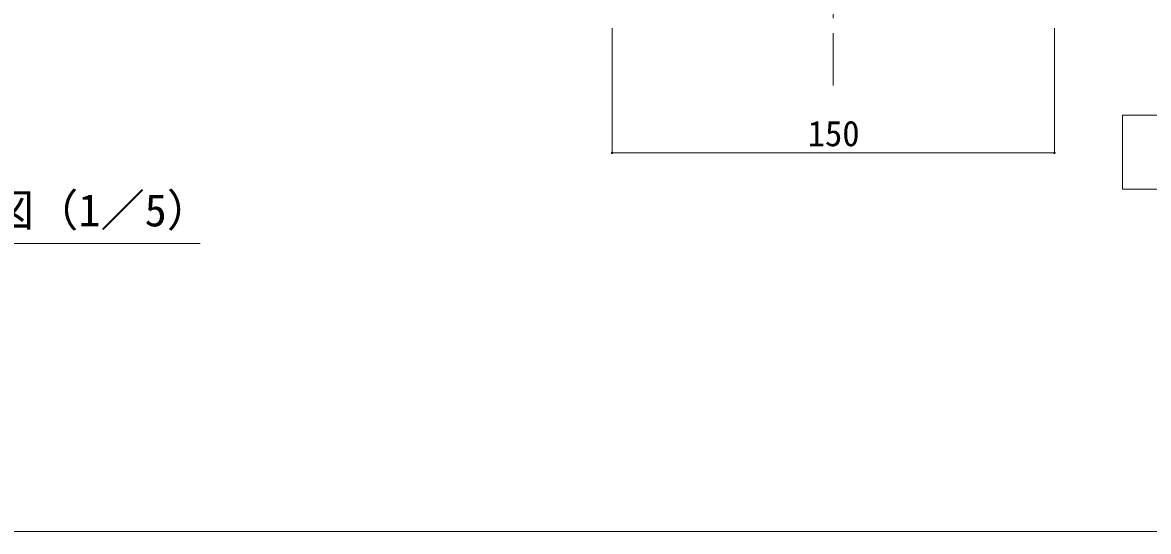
# Model space of a CAD drawing. Units: millimetres, scale not verified. Extents: x -10001 to 9999, y -6925 to 6925.
# Drawn here: x -3308 to 510, y -6925 to -5200 of the extents above; entities that cross this region are included whole.
import ezdxf
from ezdxf.enums import TextEntityAlignment as Align

# ---------------------------------------------------------------- set-up
doc = ezdxf.new("R2010")
doc.units = ezdxf.units.MM
doc.header["$LTSCALE"] = 50
doc.linetypes.add('CHAIN1', pattern=[8, 5, -1, 1, -1])
doc.linetypes.add('DASHED2', pattern=[3, 2, -1])
for name, color, linetype, lineweight in [('0-0_8図面枠', 5, 'Continuous', 9), ('0-8_3-1', 5, 'DASHED2', 9), ('0-E_3-7', 7, 'Continuous', 9), ('0-F_3-8', 3, 'Continuous', 9), ('1-A_1-7', 7, 'Continuous', 9)]:
    doc.layers.add(name, color=color, linetype=linetype, lineweight=lineweight)
doc.styles.add('ＭＳ ゴシック', font='')
doc.styles.get('ＭＳ ゴシック').set_extended_font_data('MS Gothic')

msp = doc.modelspace()

# ---------------------------------------------------------------- linework, layer by layer
at = {"layer": '0-0_8図面枠'}
msp.add_lwpolyline([(-10000.58, -6924.86), (9999.42, -6924.86), (9999.42, 6925.14), (-10000.58, 6925.14)], close=True, dxfattribs=at)
at = {"layer": '0-8_3-1', "color": 3, "linetype": 'CHAIN1'}
msp.add_line((-559.09, -2835.29), (-559.09, -5413.45), dxfattribs=at)
at = {"layer": '0-E_3-7', "color": 3}
for p, q in [((-1309.09, -5641.48), (-1309.09, -5219.26)), ((190.91, -5641.48), (190.91, -5219.26)), ((190.91, -5641.48), (-1309.09, -5641.48))]:
    msp.add_line(p, q, dxfattribs=at)
at = {"layer": '0-E_3-7'}
for points in [[(-1313.08, -5641.23), (-1309.09, -5641.48), (-1313.09, -5641.48)], [(-1313.09, -5641.48), (-1309.09, -5641.48), (-1313.06, -5641.98)], [(-1313.02, -5640.73), (-1309.09, -5641.48), (-1313.08, -5641.23)], [(-1313.06, -5641.98), (-1309.09, -5641.48), (-1312.96, -5642.47)], [(-1312.89, -5640.24), (-1309.09, -5641.48), (-1313.02, -5640.73)], [(-1312.96, -5642.47), (-1309.09, -5641.48), (-1312.81, -5642.95)], [(-1312.89, -5640.24), (-1309.09, -5637.48), (-1309.09, -5641.48)], [(-1312.71, -5639.78), (-1309.09, -5637.48), (-1312.89, -5640.24)], [(-1312.81, -5642.95), (-1309.09, -5641.48), (-1312.59, -5643.41)], [(-1312.47, -5639.34), (-1309.09, -5637.48), (-1312.71, -5639.78)], [(-1312.59, -5643.41), (-1309.09, -5641.48), (-1312.33, -5643.83)], [(-1312.17, -5638.93), (-1309.09, -5637.48), (-1312.47, -5639.34)], [(-1312.33, -5643.83), (-1309.09, -5641.48), (-1312, -5644.22)], [(-1311.83, -5638.56), (-1309.09, -5637.48), (-1312.17, -5638.93)], [(-1312, -5644.22), (-1309.09, -5641.48), (-1311.64, -5644.56)], [(-1311.44, -5638.24), (-1309.09, -5637.48), (-1311.83, -5638.56)], [(-1311.64, -5644.56), (-1309.09, -5641.48), (-1311.23, -5644.86)], [(-1311.02, -5637.97), (-1309.09, -5637.48), (-1311.44, -5638.24)], [(-1311.23, -5644.86), (-1309.09, -5641.48), (-1309.09, -5645.48)], [(-1311.23, -5644.86), (-1309.09, -5645.48), (-1310.79, -5645.1)], [(-1310.56, -5637.76), (-1309.09, -5637.48), (-1311.02, -5637.97)], [(-1310.79, -5645.1), (-1309.34, -5645.47), (-1310.33, -5645.28)], [(-1310.79, -5645.1), (-1309.09, -5645.48), (-1309.34, -5645.47)], [(-1310.08, -5637.61), (-1309.09, -5637.48), (-1310.56, -5637.76)], [(-1310.33, -5645.28), (-1309.34, -5645.47), (-1309.84, -5645.41)], [(-1309.59, -5637.51), (-1309.09, -5637.48), (-1310.08, -5637.61)], [(-1309.09, -5637.48), (-1305.09, -5641.48), (-1309.09, -5641.48)], [(-1309.09, -5637.48), (-1305.12, -5640.98), (-1305.09, -5641.48)], [(-1309.09, -5637.48), (-1305.21, -5640.48), (-1305.12, -5640.98)], [(-1309.09, -5637.48), (-1305.37, -5640.01), (-1305.21, -5640.48)], [(-1309.09, -5637.48), (-1305.58, -5639.55), (-1305.37, -5640.01)], [(-1309.09, -5637.48), (-1305.85, -5639.13), (-1305.58, -5639.55)], [(-1309.09, -5637.48), (-1306.17, -5638.74), (-1305.85, -5639.13)], [(-1309.09, -5637.48), (-1306.54, -5638.4), (-1306.17, -5638.74)], [(-1309.09, -5637.48), (-1306.95, -5638.1), (-1306.54, -5638.4)], [(-1309.09, -5637.48), (-1307.39, -5637.86), (-1306.95, -5638.1)], [(-1308.84, -5637.49), (-1307.39, -5637.86), (-1309.09, -5637.48)], [(-1309.09, -5641.48), (-1308.59, -5645.45), (-1309.09, -5645.48)], [(-1309.09, -5641.48), (-1308.09, -5645.35), (-1308.59, -5645.45)], [(-1309.09, -5641.48), (-1307.62, -5645.2), (-1308.09, -5645.35)], [(-1309.09, -5641.48), (-1307.16, -5644.98), (-1307.62, -5645.2)], [(-1309.09, -5641.48), (-1306.74, -5644.72), (-1307.16, -5644.98)], [(-1309.09, -5641.48), (-1306.35, -5644.4), (-1306.74, -5644.72)], [(-1309.09, -5641.48), (-1306.01, -5644.03), (-1306.35, -5644.4)], [(-1309.09, -5641.48), (-1305.71, -5643.62), (-1306.01, -5644.03)], [(-1309.09, -5641.48), (-1305.47, -5643.18), (-1305.71, -5643.62)], [(-1309.09, -5641.48), (-1305.28, -5642.72), (-1305.47, -5643.18)], [(-1309.09, -5641.48), (-1305.16, -5642.23), (-1305.28, -5642.72)], [(-1305.09, -5641.48), (-1305.16, -5642.23), (-1309.09, -5641.48)], [(-1308.84, -5637.49), (-1307.85, -5637.68), (-1307.39, -5637.86)], [(-1308.34, -5637.55), (-1307.85, -5637.68), (-1308.84, -5637.49)], [(-1305.09, -5641.48), (-1305.1, -5641.73), (-1305.16, -5642.23)], [(186.91, -5641.48), (190.91, -5637.48), (190.91, -5641.48)], [(186.92, -5641.23), (190.91, -5637.48), (186.91, -5641.48)], [(186.91, -5641.48), (190.91, -5641.48), (186.94, -5641.98)], [(186.98, -5640.73), (190.91, -5637.48), (186.92, -5641.23)], [(186.94, -5641.98), (190.91, -5641.48), (187.04, -5642.47)], [(187.11, -5640.24), (190.91, -5637.48), (186.98, -5640.73)], [(187.04, -5642.47), (190.91, -5641.48), (187.19, -5642.95)], [(187.29, -5639.78), (190.91, -5637.48), (187.11, -5640.24)], [(187.19, -5642.95), (190.91, -5641.48), (187.41, -5643.41)], [(187.53, -5639.34), (190.91, -5637.48), (187.29, -5639.78)], [(187.41, -5643.41), (190.91, -5641.48), (187.67, -5643.83)], [(187.83, -5638.93), (190.91, -5637.48), (187.53, -5639.34)], [(187.67, -5643.83), (190.91, -5641.48), (188, -5644.22)], [(188.17, -5638.56), (190.91, -5637.48), (187.83, -5638.93)], [(188, -5644.22), (190.91, -5641.48), (188.36, -5644.56)], [(188.56, -5638.24), (190.91, -5637.48), (188.17, -5638.56)], [(188.36, -5644.56), (190.91, -5641.48), (188.77, -5644.86)], [(188.98, -5637.97), (190.91, -5637.48), (188.56, -5638.24)], [(188.77, -5644.86), (190.91, -5641.48), (189.21, -5645.1)], [(189.44, -5637.76), (190.91, -5637.48), (188.98, -5637.97)], [(189.21, -5645.1), (190.91, -5641.48), (189.67, -5645.28)], [(189.92, -5637.61), (190.91, -5637.48), (189.44, -5637.76)], [(189.67, -5645.28), (190.91, -5641.48), (190.16, -5645.41)], [(190.41, -5637.51), (190.91, -5637.48), (189.92, -5637.61)], [(190.16, -5645.41), (190.91, -5641.48), (190.66, -5645.47)], [(190.66, -5645.47), (190.91, -5641.48), (190.91, -5645.48)], [(190.91, -5637.48), (194.88, -5640.98), (190.91, -5641.48)], [(190.91, -5637.48), (194.79, -5640.48), (194.88, -5640.98)], [(190.91, -5637.48), (194.63, -5640.01), (194.79, -5640.48)], [(190.91, -5637.48), (194.42, -5639.55), (194.63, -5640.01)], [(190.91, -5637.48), (194.15, -5639.13), (194.42, -5639.55)], [(190.91, -5637.48), (193.83, -5638.74), (194.15, -5639.13)], [(190.91, -5637.48), (193.46, -5638.4), (193.83, -5638.74)], [(190.91, -5637.48), (193.05, -5638.1), (193.46, -5638.4)], [(190.91, -5637.48), (192.61, -5637.86), (193.05, -5638.1)], [(190.91, -5637.48), (192.15, -5637.68), (192.61, -5637.86)], [(190.91, -5637.48), (191.66, -5637.55), (192.15, -5637.68)], [(190.91, -5637.48), (191.16, -5637.49), (191.66, -5637.55)], [(190.91, -5641.48), (194.88, -5640.98), (194.91, -5641.48)], [(190.91, -5641.48), (191.41, -5645.45), (190.91, -5645.48)], [(190.91, -5641.48), (191.91, -5645.35), (191.41, -5645.45)], [(190.91, -5641.48), (192.38, -5645.2), (191.91, -5645.35)], [(190.91, -5641.48), (192.84, -5644.98), (192.38, -5645.2)], [(190.91, -5641.48), (193.26, -5644.72), (192.84, -5644.98)], [(190.91, -5641.48), (193.65, -5644.4), (193.26, -5644.72)], [(190.91, -5641.48), (193.99, -5644.03), (193.65, -5644.4)], [(190.91, -5641.48), (194.29, -5643.62), (193.99, -5644.03)], [(190.91, -5641.48), (194.53, -5643.18), (194.29, -5643.62)], [(190.91, -5641.48), (194.72, -5642.72), (194.53, -5643.18)], [(190.91, -5641.48), (194.84, -5642.23), (194.72, -5642.72)], [(190.91, -5641.48), (194.9, -5641.73), (194.84, -5642.23)], [(190.91, -5641.48), (194.91, -5641.48), (194.9, -5641.73)]]:
    msp.add_solid(points, dxfattribs=at)
at = {"layer": '0-F_3-8', "color": 7}
for p, q in [((422.03, -5513.98), (422.03, -5763.98)), ((422.03, -5513.98), (1672.03, -5513.98)), ((422.03, -5763.98), (1672.03, -5763.98)), ((-4591.27, -5948.69), (-2705.94, -5948.69))]:
    msp.add_line(p, q, dxfattribs=at)

# ---------------------------------------------------------------- texts
at = {"layer": '0-F_3-8', "color": 4, "style": 'ＭＳ ゴシック'}
msp.add_text('Ｃ-Ｃ\u3000断面詳細図（1／5）', height=110, dxfattribs=at).set_placement((-4543.78, -5923.69), align=Align.BOTTOM_LEFT)
at = {"layer": '1-A_1-7', "color": 4, "style": 'ＭＳ ゴシック'}
msp.add_text('150', height=86.51, dxfattribs=at).set_placement((-646.09, -5644.85), align=Align.BOTTOM_LEFT)

doc.saveas('drawing.dxf')
